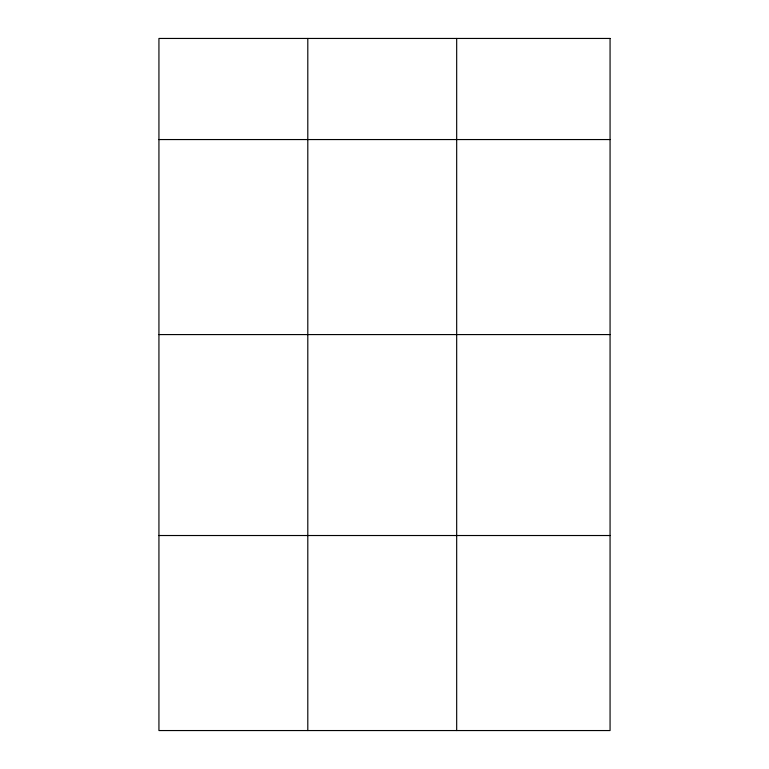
<?xml version="1.0" encoding="UTF-8"?>
<svg xmlns="http://www.w3.org/2000/svg" width="769" height="769" viewBox="0 0 769 769"><rect width="100%" height="100%" fill="white"/><g stroke="black" fill="none" stroke-linecap="round" stroke-linejoin="round"><path stroke-width="1.15" d="M158.933 139.554L610.067 139.554M158.933 334.582L610.067 334.582M158.933 535.522L610.067 535.522M456.68 38.45L456.68 730.55M307.802 38.45L307.802 730.55M610.067 38.45L158.933 38.45L158.933 730.55L610.067 730.55L610.067 38.45"/></g></svg>
